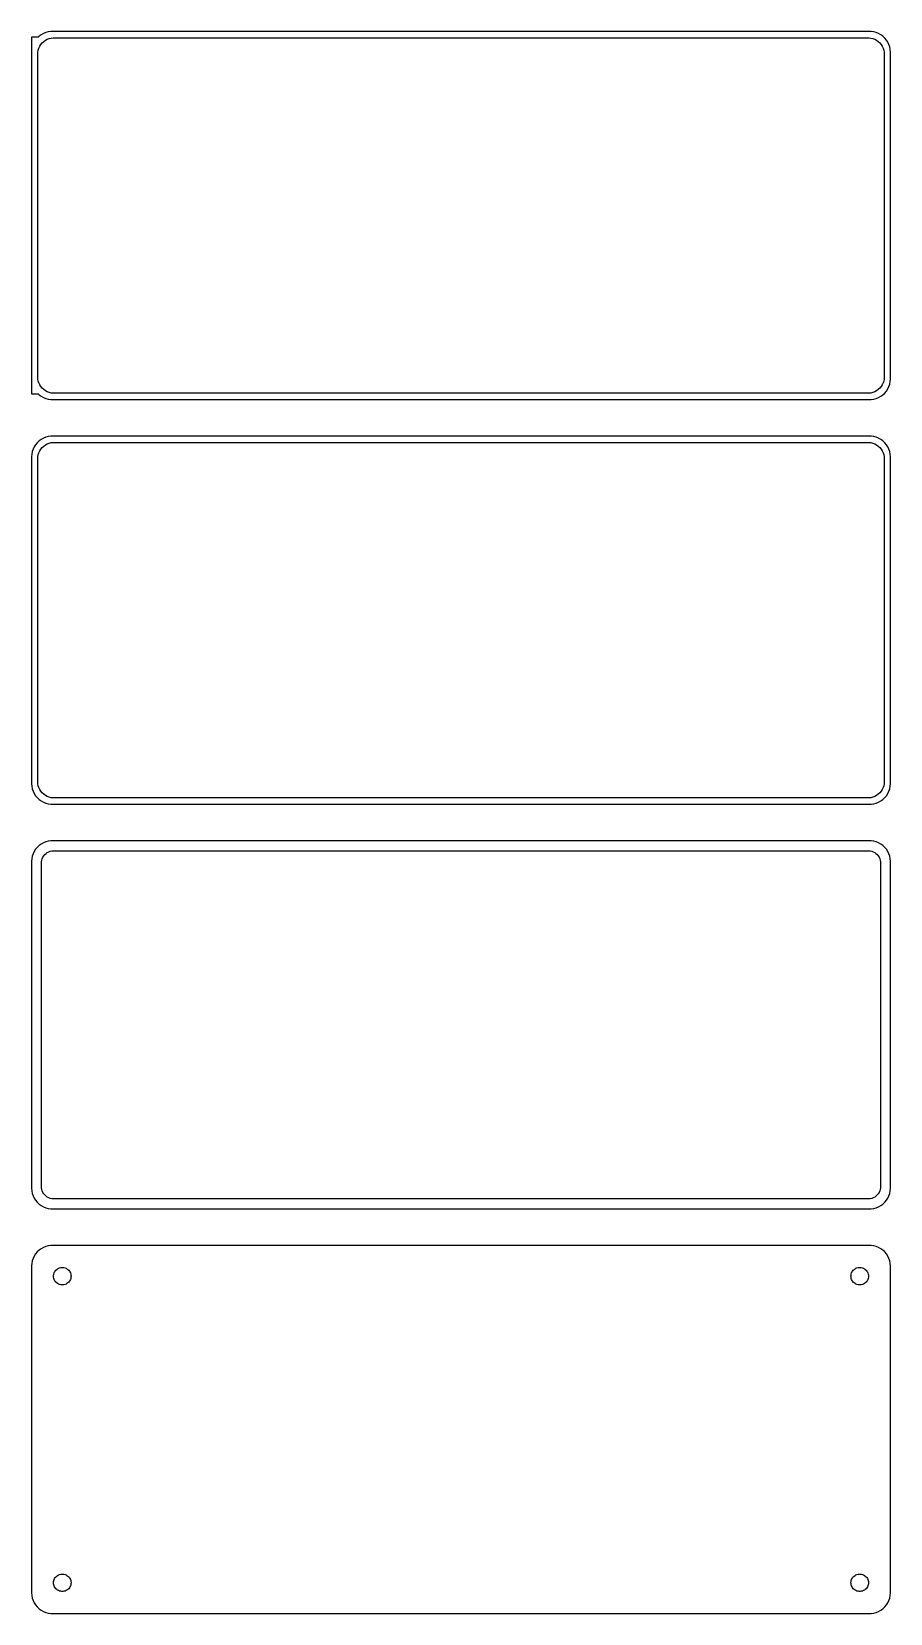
# Model space of a CAD drawing. Header units: metres. Extents: x -105 to 105, y 351 to 738.
import ezdxf

# ---------------------------------------------------------------- set-up
doc = ezdxf.new("R2010")
doc.units = ezdxf.units.M

msp = doc.modelspace()

# ---------------------------------------------------------------- linework, layer by layer
for p, q in [((-103.4, 736.653), (-105, 736.653)), ((-105, 736.653), (-105, 649.347)), ((-103.187, 736.853), (-103.4, 736.653)), ((-102.679, 737.222), (-103.187, 736.853)), ((-102.129, 737.524), (-102.679, 737.222)), ((-102.416, 735.238), (-102.05, 735.582)), ((-101.545, 737.755), (-102.129, 737.524)), ((-102.05, 735.582), (-101.643, 735.877)), ((-101.643, 735.877), (-101.203, 736.119)), ((-100.937, 737.911), (-101.545, 737.755)), ((-101.203, 736.119), (-100.736, 736.304)), ((-100.314, 737.99), (-100.937, 737.911)), ((-100.736, 736.304), (-100.25, 736.429)), ((100.314, 737.99), (-100.314, 737.99)), ((-100.25, 736.429), (-99.7512, 736.492)), ((-99.7512, 736.492), (99.7512, 736.492)), ((99.7512, 736.492), (100.25, 736.429)), ((100.25, 736.429), (100.736, 736.304)), ((100.937, 737.911), (100.314, 737.99)), ((100.736, 736.304), (101.203, 736.119)), ((101.545, 737.755), (100.937, 737.911)), ((101.203, 736.119), (101.643, 735.877)), ((102.129, 737.524), (101.545, 737.755)), ((101.643, 735.877), (102.05, 735.582)), ((102.05, 735.582), (102.416, 735.238)), ((102.679, 737.222), (102.129, 737.524)), ((103.187, 736.853), (102.679, 737.222)), ((103.645, 736.423), (103.187, 736.853)), ((104.045, 735.939), (103.645, 736.423)), ((104.382, 735.409), (104.045, 735.939)), ((104.649, 734.841), (104.382, 735.409)), ((-103.5, 732.5), (-103.468, 733.001)), ((-103.5, 653.5), (-103.5, 732.5)), ((-103.468, 733.001), (-103.374, 733.495)), ((-103.374, 733.495), (-103.219, 733.972)), ((-103.219, 733.972), (-103.005, 734.427)), ((-103.005, 734.427), (-102.736, 734.851)), ((-102.736, 734.851), (-102.416, 735.238)), ((102.416, 735.238), (102.736, 734.851)), ((102.736, 734.851), (103.005, 734.427)), ((103.005, 734.427), (103.219, 733.972)), ((103.219, 733.972), (103.374, 733.495)), ((103.374, 733.495), (103.468, 733.001)), ((103.468, 733.001), (103.5, 732.5)), ((103.5, 732.5), (103.5, 653.5)), ((104.843, 734.243), (104.649, 734.841)), ((104.961, 733.627), (104.843, 734.243)), ((105, 733), (104.961, 733.627)), ((105, 653), (105, 733)), ((-103.468, 652.999), (-103.5, 653.5)), ((-103.374, 652.505), (-103.468, 652.999)), ((-103.219, 652.028), (-103.374, 652.505)), ((-103.005, 651.573), (-103.219, 652.028)), ((-102.736, 651.149), (-103.005, 651.573)), ((-102.416, 650.762), (-102.736, 651.149)), ((-102.05, 650.418), (-102.416, 650.762)), ((-101.643, 650.123), (-102.05, 650.418)), ((102.05, 650.418), (101.643, 650.123)), ((102.416, 650.762), (102.05, 650.418)), ((102.736, 651.149), (102.416, 650.762)), ((103.005, 651.573), (102.736, 651.149)), ((103.219, 652.028), (103.005, 651.573)), ((103.374, 652.505), (103.219, 652.028)), ((103.468, 652.999), (103.374, 652.505)), ((103.5, 653.5), (103.468, 652.999)), ((104.045, 650.061), (104.382, 650.591)), ((104.382, 650.591), (104.649, 651.159)), ((104.649, 651.159), (104.843, 651.757)), ((104.843, 651.757), (104.961, 652.373)), ((104.961, 652.373), (105, 653)), ((-105, 649.347), (-103.4, 649.347)), ((-103.4, 649.347), (-103.187, 649.147)), ((-103.187, 649.147), (-102.679, 648.778)), ((-102.679, 648.778), (-102.129, 648.476)), ((-102.129, 648.476), (-101.545, 648.245)), ((-101.203, 649.881), (-101.643, 650.123)), ((-101.545, 648.245), (-100.937, 648.089)), ((-100.736, 649.696), (-101.203, 649.881)), ((-100.937, 648.089), (-100.314, 648.01)), ((-100.25, 649.571), (-100.736, 649.696)), ((-100.314, 648.01), (100.314, 648.01)), ((-99.7512, 649.508), (-100.25, 649.571)), ((99.7512, 649.508), (-99.7512, 649.508)), ((100.25, 649.571), (99.7512, 649.508)), ((100.736, 649.696), (100.25, 649.571)), ((100.314, 648.01), (100.937, 648.089)), ((101.203, 649.881), (100.736, 649.696)), ((100.937, 648.089), (101.545, 648.245)), ((101.643, 650.123), (101.203, 649.881)), ((101.545, 648.245), (102.129, 648.476)), ((102.129, 648.476), (102.679, 648.778)), ((102.679, 648.778), (103.187, 649.147)), ((103.187, 649.147), (103.645, 649.577)), ((103.645, 649.577), (104.045, 650.061)), ((-102.129, 638.524), (-102.679, 638.222)), ((-101.545, 638.755), (-102.129, 638.524)), ((-100.937, 638.911), (-101.545, 638.755)), ((-100.314, 638.99), (-100.937, 638.911)), ((100.314, 638.99), (-100.314, 638.99)), ((100.937, 638.911), (100.314, 638.99)), ((101.545, 638.755), (100.937, 638.911)), ((102.129, 638.524), (101.545, 638.755)), ((102.679, 638.222), (102.129, 638.524)), ((-104.843, 635.243), (-104.961, 634.627)), ((-104.649, 635.841), (-104.843, 635.243)), ((-104.382, 636.409), (-104.649, 635.841)), ((-104.045, 636.939), (-104.382, 636.409)), ((-103.645, 637.423), (-104.045, 636.939)), ((-103.187, 637.853), (-103.645, 637.423)), ((-103.374, 634.495), (-103.219, 634.972)), ((-103.219, 634.972), (-103.005, 635.427)), ((-102.679, 638.222), (-103.187, 637.853)), ((-103.005, 635.427), (-102.736, 635.851)), ((-102.736, 635.851), (-102.416, 636.238)), ((-102.416, 636.238), (-102.05, 636.582)), ((-102.05, 636.582), (-101.643, 636.877)), ((-101.643, 636.877), (-101.203, 637.119)), ((-101.203, 637.119), (-100.736, 637.304)), ((-100.736, 637.304), (-100.25, 637.429)), ((-100.25, 637.429), (-99.7512, 637.492)), ((-99.7512, 637.492), (99.7512, 637.492)), ((99.7512, 637.492), (100.25, 637.429)), ((100.25, 637.429), (100.736, 637.304)), ((100.736, 637.304), (101.203, 637.119)), ((101.203, 637.119), (101.643, 636.877)), ((101.643, 636.877), (102.05, 636.582)), ((102.05, 636.582), (102.416, 636.238)), ((102.416, 636.238), (102.736, 635.851)), ((103.187, 637.853), (102.679, 638.222)), ((102.736, 635.851), (103.005, 635.427)), ((103.005, 635.427), (103.219, 634.972)), ((103.645, 637.423), (103.187, 637.853)), ((103.219, 634.972), (103.374, 634.495)), ((104.045, 636.939), (103.645, 637.423)), ((104.382, 636.409), (104.045, 636.939)), ((104.649, 635.841), (104.382, 636.409)), ((104.843, 635.243), (104.649, 635.841)), ((104.961, 634.627), (104.843, 635.243)), ((-104.961, 634.627), (-105, 634)), ((-105, 634), (-105, 554)), ((-103.5, 633.5), (-103.468, 634.001)), ((-103.5, 554.5), (-103.5, 633.5)), ((-103.468, 634.001), (-103.374, 634.495)), ((103.374, 634.495), (103.468, 634.001)), ((103.468, 634.001), (103.5, 633.5)), ((103.5, 633.5), (103.5, 554.5)), ((105, 634), (104.961, 634.627)), ((105, 554), (105, 634)), ((-105, 554), (-104.961, 553.373)), ((-103.468, 553.999), (-103.5, 554.5)), ((-103.374, 553.505), (-103.468, 553.999)), ((-103.219, 553.028), (-103.374, 553.505)), ((103.374, 553.505), (103.219, 553.028)), ((103.468, 553.999), (103.374, 553.505)), ((103.5, 554.5), (103.468, 553.999)), ((104.961, 553.373), (105, 554)), ((-104.961, 553.373), (-104.843, 552.757)), ((-104.843, 552.757), (-104.649, 552.159)), ((-104.649, 552.159), (-104.382, 551.591)), ((-104.382, 551.591), (-104.045, 551.061)), ((-104.045, 551.061), (-103.645, 550.577)), ((-103.645, 550.577), (-103.187, 550.147)), ((-103.005, 552.573), (-103.219, 553.028)), ((-103.187, 550.147), (-102.679, 549.778)), ((-102.736, 552.149), (-103.005, 552.573)), ((-102.416, 551.762), (-102.736, 552.149)), ((-102.679, 549.778), (-102.129, 549.476)), ((-102.05, 551.418), (-102.416, 551.762)), ((-101.643, 551.123), (-102.05, 551.418)), ((-101.203, 550.881), (-101.643, 551.123)), ((-100.736, 550.696), (-101.203, 550.881)), ((-100.25, 550.571), (-100.736, 550.696)), ((-99.7512, 550.508), (-100.25, 550.571)), ((99.7512, 550.508), (-99.7512, 550.508)), ((100.25, 550.571), (99.7512, 550.508)), ((100.736, 550.696), (100.25, 550.571)), ((101.203, 550.881), (100.736, 550.696)), ((101.643, 551.123), (101.203, 550.881)), ((102.05, 551.418), (101.643, 551.123)), ((102.416, 551.762), (102.05, 551.418)), ((102.129, 549.476), (102.679, 549.778)), ((102.736, 552.149), (102.416, 551.762)), ((102.679, 549.778), (103.187, 550.147)), ((103.005, 552.573), (102.736, 552.149)), ((103.219, 553.028), (103.005, 552.573)), ((103.187, 550.147), (103.645, 550.577)), ((103.645, 550.577), (104.045, 551.061)), ((104.045, 551.061), (104.382, 551.591)), ((104.382, 551.591), (104.649, 552.159)), ((104.649, 552.159), (104.843, 552.757)), ((104.843, 552.757), (104.961, 553.373)), ((-102.129, 549.476), (-101.545, 549.245)), ((-101.545, 549.245), (-100.937, 549.089)), ((-100.937, 549.089), (-100.314, 549.01)), ((-100.314, 549.01), (100.314, 549.01)), ((100.314, 549.01), (100.937, 549.089)), ((100.937, 549.089), (101.545, 549.245)), ((101.545, 549.245), (102.129, 549.476)), ((-104.045, 537.939), (-104.382, 537.409)), ((-103.645, 538.423), (-104.045, 537.939)), ((-103.187, 538.853), (-103.645, 538.423)), ((-102.679, 539.222), (-103.187, 538.853)), ((-102.129, 539.524), (-102.679, 539.222)), ((-101.545, 539.755), (-102.129, 539.524)), ((-100.937, 539.911), (-101.545, 539.755)), ((-100.314, 539.99), (-100.937, 539.911)), ((100.314, 539.99), (-100.314, 539.99)), ((100.937, 539.911), (100.314, 539.99)), ((101.545, 539.755), (100.937, 539.911)), ((102.129, 539.524), (101.545, 539.755)), ((102.679, 539.222), (102.129, 539.524)), ((103.187, 538.853), (102.679, 539.222)), ((103.645, 538.423), (103.187, 538.853)), ((104.045, 537.939), (103.645, 538.423)), ((104.382, 537.409), (104.045, 537.939)), ((-104.961, 535.627), (-105, 535)), ((-105, 535), (-105, 455)), ((-104.843, 536.243), (-104.961, 535.627)), ((-104.649, 536.841), (-104.843, 536.243)), ((-104.382, 537.409), (-104.649, 536.841)), ((-102.613, 534.5), (-102.588, 534.89)), ((-102.613, 455.5), (-102.613, 534.5)), ((-102.588, 534.89), (-102.515, 535.274)), ((-102.515, 535.274), (-102.394, 535.646)), ((-102.394, 535.646), (-102.228, 536)), ((-102.228, 536), (-102.018, 536.33)), ((-102.018, 536.33), (-101.769, 536.631)), ((-101.769, 536.631), (-101.484, 536.899)), ((-101.484, 536.899), (-101.168, 537.128)), ((-101.168, 537.128), (-100.825, 537.317)), ((-100.825, 537.317), (-100.462, 537.461)), ((-100.462, 537.461), (-100.083, 537.558)), ((-100.083, 537.558), (-99.6955, 537.607)), ((-99.6955, 537.607), (99.6955, 537.607)), ((99.6955, 537.607), (100.083, 537.558)), ((100.083, 537.558), (100.462, 537.461)), ((100.462, 537.461), (100.825, 537.317)), ((100.825, 537.317), (101.168, 537.128)), ((101.168, 537.128), (101.484, 536.899)), ((101.484, 536.899), (101.769, 536.631)), ((101.769, 536.631), (102.018, 536.33)), ((102.018, 536.33), (102.228, 536)), ((102.228, 536), (102.394, 535.646)), ((102.394, 535.646), (102.515, 535.274)), ((102.515, 535.274), (102.588, 534.89)), ((102.588, 534.89), (102.613, 534.5)), ((102.613, 534.5), (102.613, 455.5)), ((104.649, 536.841), (104.382, 537.409)), ((104.843, 536.243), (104.649, 536.841)), ((104.961, 535.627), (104.843, 536.243)), ((105, 535), (104.961, 535.627)), ((105, 455), (105, 535)), ((-105, 455), (-104.961, 454.373)), ((-104.961, 454.373), (-104.843, 453.757)), ((-104.843, 453.757), (-104.649, 453.159)), ((-104.649, 453.159), (-104.382, 452.591)), ((-102.588, 455.11), (-102.613, 455.5)), ((-102.515, 454.726), (-102.588, 455.11)), ((-102.394, 454.354), (-102.515, 454.726)), ((-102.228, 454), (-102.394, 454.354)), ((-102.018, 453.67), (-102.228, 454)), ((-101.769, 453.369), (-102.018, 453.67)), ((-101.484, 453.101), (-101.769, 453.369)), ((-101.168, 452.872), (-101.484, 453.101)), ((-100.825, 452.683), (-101.168, 452.872)), ((101.168, 452.872), (100.825, 452.683)), ((101.484, 453.101), (101.168, 452.872)), ((101.769, 453.369), (101.484, 453.101)), ((102.018, 453.67), (101.769, 453.369)), ((102.228, 454), (102.018, 453.67)), ((102.394, 454.354), (102.228, 454)), ((102.515, 454.726), (102.394, 454.354)), ((102.588, 455.11), (102.515, 454.726)), ((102.613, 455.5), (102.588, 455.11)), ((104.382, 452.591), (104.649, 453.159)), ((104.649, 453.159), (104.843, 453.757)), ((104.843, 453.757), (104.961, 454.373)), ((104.961, 454.373), (105, 455)), ((-104.382, 452.591), (-104.045, 452.061)), ((-104.045, 452.061), (-103.645, 451.577)), ((-103.645, 451.577), (-103.187, 451.147)), ((-103.187, 451.147), (-102.679, 450.778)), ((-102.679, 450.778), (-102.129, 450.476)), ((-102.129, 450.476), (-101.545, 450.245)), ((-101.545, 450.245), (-100.937, 450.089)), ((-100.937, 450.089), (-100.314, 450.01)), ((-100.462, 452.539), (-100.825, 452.683)), ((-100.083, 452.442), (-100.462, 452.539)), ((-100.314, 450.01), (100.314, 450.01)), ((-99.6955, 452.393), (-100.083, 452.442)), ((99.6955, 452.393), (-99.6955, 452.393)), ((100.083, 452.442), (99.6955, 452.393)), ((100.462, 452.539), (100.083, 452.442)), ((100.314, 450.01), (100.937, 450.089)), ((100.825, 452.683), (100.462, 452.539)), ((100.937, 450.089), (101.545, 450.245)), ((101.545, 450.245), (102.129, 450.476)), ((102.129, 450.476), (102.679, 450.778)), ((102.679, 450.778), (103.187, 451.147)), ((103.187, 451.147), (103.645, 451.577)), ((103.645, 451.577), (104.045, 452.061)), ((104.045, 452.061), (104.382, 452.591)), ((-104.649, 437.841), (-104.843, 437.243)), ((-104.382, 438.409), (-104.649, 437.841)), ((-104.045, 438.939), (-104.382, 438.409)), ((-103.645, 439.423), (-104.045, 438.939)), ((-103.187, 439.853), (-103.645, 439.423)), ((-102.679, 440.222), (-103.187, 439.853)), ((-102.129, 440.524), (-102.679, 440.222)), ((-101.545, 440.755), (-102.129, 440.524)), ((-100.937, 440.911), (-101.545, 440.755)), ((-100.314, 440.99), (-100.937, 440.911)), ((100.314, 440.99), (-100.314, 440.99)), ((100.937, 440.911), (100.314, 440.99)), ((101.545, 440.755), (100.937, 440.911)), ((102.129, 440.524), (101.545, 440.755)), ((102.679, 440.222), (102.129, 440.524)), ((103.187, 439.853), (102.679, 440.222)), ((103.645, 439.423), (103.187, 439.853)), ((104.045, 438.939), (103.645, 439.423)), ((104.382, 438.409), (104.045, 438.939)), ((104.649, 437.841), (104.382, 438.409)), ((104.843, 437.243), (104.649, 437.841)), ((-104.961, 436.627), (-105, 436)), ((-105, 436), (-105, 356)), ((-104.843, 437.243), (-104.961, 436.627)), ((-99.6353, 433.5), (-99.6185, 433.768)), ((-99.6185, 433.232), (-99.6353, 433.5)), ((-99.6185, 433.768), (-99.5682, 434.031)), ((-99.5682, 434.031), (-99.4853, 434.286)), ((-99.4853, 434.286), (-99.3712, 434.529)), ((-99.3712, 434.529), (-99.2275, 434.755)), ((-99.2275, 434.755), (-99.0566, 434.962)), ((-99.0566, 434.962), (-98.8611, 435.145)), ((-98.8611, 435.145), (-98.6441, 435.303)), ((-98.6441, 435.303), (-98.4092, 435.432)), ((-98.4092, 435.432), (-98.1598, 435.531)), ((-98.1598, 435.531), (-97.9001, 435.597)), ((-97.9001, 435.597), (-97.6341, 435.631)), ((-97.6341, 435.631), (-97.3659, 435.631)), ((-97.3659, 435.631), (-97.0999, 435.597)), ((-97.0999, 435.597), (-96.8401, 435.531)), ((-96.8401, 435.531), (-96.5908, 435.432)), ((-96.5908, 435.432), (-96.3559, 435.303)), ((-96.3559, 435.303), (-96.1389, 435.145)), ((-96.1389, 435.145), (-95.9434, 434.962)), ((-95.9434, 434.962), (-95.7725, 434.755)), ((-95.7725, 434.755), (-95.6288, 434.529)), ((-95.6288, 434.529), (-95.5146, 434.286)), ((-95.5146, 434.286), (-95.4318, 434.031)), ((-95.4318, 434.031), (-95.3815, 433.768)), ((-95.3815, 433.768), (-95.3647, 433.5)), ((-95.3647, 433.5), (-95.3815, 433.232)), ((95.3647, 433.5), (95.3815, 433.768)), ((95.3815, 433.232), (95.3647, 433.5)), ((95.3815, 433.768), (95.4318, 434.031)), ((95.4318, 434.031), (95.5146, 434.286)), ((95.5146, 434.286), (95.6288, 434.529)), ((95.6288, 434.529), (95.7725, 434.755)), ((95.7725, 434.755), (95.9434, 434.962)), ((95.9434, 434.962), (96.1389, 435.145)), ((96.1389, 435.145), (96.3559, 435.303)), ((96.3559, 435.303), (96.5908, 435.432)), ((96.5908, 435.432), (96.8401, 435.531)), ((96.8401, 435.531), (97.0999, 435.597)), ((97.0999, 435.597), (97.3659, 435.631)), ((97.3659, 435.631), (97.6341, 435.631)), ((97.6341, 435.631), (97.9001, 435.597)), ((97.9001, 435.597), (98.1598, 435.531)), ((98.1598, 435.531), (98.4092, 435.432)), ((98.4092, 435.432), (98.6441, 435.303)), ((98.6441, 435.303), (98.8611, 435.145)), ((98.8611, 435.145), (99.0566, 434.962)), ((99.0566, 434.962), (99.2275, 434.755)), ((99.2275, 434.755), (99.3712, 434.529)), ((99.3712, 434.529), (99.4853, 434.286)), ((99.4853, 434.286), (99.5682, 434.031)), ((99.5682, 434.031), (99.6185, 433.768)), ((99.6185, 433.768), (99.6353, 433.5)), ((99.6353, 433.5), (99.6185, 433.232)), ((104.961, 436.627), (104.843, 437.243)), ((105, 436), (104.961, 436.627)), ((105, 356), (105, 436)), ((-99.5682, 432.969), (-99.6185, 433.232)), ((-99.4853, 432.714), (-99.5682, 432.969)), ((-99.3712, 432.471), (-99.4853, 432.714)), ((-99.2275, 432.245), (-99.3712, 432.471)), ((-99.0566, 432.038), (-99.2275, 432.245)), ((-98.8611, 431.855), (-99.0566, 432.038)), ((-98.6441, 431.697), (-98.8611, 431.855)), ((-98.4092, 431.568), (-98.6441, 431.697)), ((-98.1598, 431.469), (-98.4092, 431.568)), ((-97.9001, 431.403), (-98.1598, 431.469)), ((-97.6341, 431.369), (-97.9001, 431.403)), ((-97.3659, 431.369), (-97.6341, 431.369)), ((-97.0999, 431.403), (-97.3659, 431.369)), ((-96.8401, 431.469), (-97.0999, 431.403)), ((-96.5908, 431.568), (-96.8401, 431.469)), ((-96.3559, 431.697), (-96.5908, 431.568)), ((-96.1389, 431.855), (-96.3559, 431.697)), ((-95.9434, 432.038), (-96.1389, 431.855)), ((-95.7725, 432.245), (-95.9434, 432.038)), ((-95.6288, 432.471), (-95.7725, 432.245)), ((-95.5146, 432.714), (-95.6288, 432.471)), ((-95.4318, 432.969), (-95.5146, 432.714)), ((-95.3815, 433.232), (-95.4318, 432.969)), ((95.4318, 432.969), (95.3815, 433.232)), ((95.5146, 432.714), (95.4318, 432.969)), ((95.6288, 432.471), (95.5146, 432.714)), ((95.7725, 432.245), (95.6288, 432.471)), ((95.9434, 432.038), (95.7725, 432.245)), ((96.1389, 431.855), (95.9434, 432.038)), ((96.3559, 431.697), (96.1389, 431.855)), ((96.5908, 431.568), (96.3559, 431.697)), ((96.8401, 431.469), (96.5908, 431.568)), ((97.0999, 431.403), (96.8401, 431.469)), ((97.3659, 431.369), (97.0999, 431.403)), ((97.6341, 431.369), (97.3659, 431.369)), ((97.9001, 431.403), (97.6341, 431.369)), ((98.1598, 431.469), (97.9001, 431.403)), ((98.4092, 431.568), (98.1598, 431.469)), ((98.6441, 431.697), (98.4092, 431.568)), ((98.8611, 431.855), (98.6441, 431.697)), ((99.0566, 432.038), (98.8611, 431.855)), ((99.2275, 432.245), (99.0566, 432.038)), ((99.3712, 432.471), (99.2275, 432.245)), ((99.4853, 432.714), (99.3712, 432.471)), ((99.5682, 432.969), (99.4853, 432.714)), ((99.6185, 433.232), (99.5682, 432.969)), ((-99.2275, 359.755), (-99.0566, 359.962)), ((-99.0566, 359.962), (-98.8611, 360.145)), ((-98.8611, 360.145), (-98.6441, 360.303)), ((-98.6441, 360.303), (-98.4092, 360.432)), ((-98.4092, 360.432), (-98.1598, 360.531)), ((-98.1598, 360.531), (-97.9001, 360.597)), ((-97.9001, 360.597), (-97.6341, 360.631)), ((-97.6341, 360.631), (-97.3659, 360.631)), ((-97.3659, 360.631), (-97.0999, 360.597)), ((-97.0999, 360.597), (-96.8401, 360.531)), ((-96.8401, 360.531), (-96.5908, 360.432)), ((-96.5908, 360.432), (-96.3559, 360.303)), ((-96.3559, 360.303), (-96.1389, 360.145)), ((-96.1389, 360.145), (-95.9434, 359.962)), ((-95.9434, 359.962), (-95.7725, 359.755)), ((95.7725, 359.755), (95.9434, 359.962)), ((95.9434, 359.962), (96.1389, 360.145)), ((96.1389, 360.145), (96.3559, 360.303)), ((96.3559, 360.303), (96.5908, 360.432)), ((96.5908, 360.432), (96.8401, 360.531)), ((96.8401, 360.531), (97.0999, 360.597)), ((97.0999, 360.597), (97.3659, 360.631)), ((97.3659, 360.631), (97.6341, 360.631)), ((97.6341, 360.631), (97.9001, 360.597)), ((97.9001, 360.597), (98.1598, 360.531)), ((98.1598, 360.531), (98.4092, 360.432)), ((98.4092, 360.432), (98.6441, 360.303)), ((98.6441, 360.303), (98.8611, 360.145)), ((98.8611, 360.145), (99.0566, 359.962)), ((99.0566, 359.962), (99.2275, 359.755)), ((-99.6353, 358.5), (-99.6185, 358.768)), ((-99.6185, 358.232), (-99.6353, 358.5)), ((-99.6185, 358.768), (-99.5682, 359.031)), ((-99.5682, 357.969), (-99.6185, 358.232)), ((-99.5682, 359.031), (-99.4853, 359.286)), ((-99.4853, 357.714), (-99.5682, 357.969)), ((-99.4853, 359.286), (-99.3712, 359.529)), ((-99.3712, 357.471), (-99.4853, 357.714)), ((-99.3712, 359.529), (-99.2275, 359.755)), ((-99.2275, 357.245), (-99.3712, 357.471)), ((-99.0566, 357.038), (-99.2275, 357.245)), ((-98.8611, 356.855), (-99.0566, 357.038)), ((-98.6441, 356.697), (-98.8611, 356.855)), ((-98.4092, 356.568), (-98.6441, 356.697)), ((-98.1598, 356.469), (-98.4092, 356.568)), ((-97.9001, 356.403), (-98.1598, 356.469)), ((-97.6341, 356.369), (-97.9001, 356.403)), ((-97.3659, 356.369), (-97.6341, 356.369)), ((-97.0999, 356.403), (-97.3659, 356.369)), ((-96.8401, 356.469), (-97.0999, 356.403)), ((-96.5908, 356.568), (-96.8401, 356.469)), ((-96.3559, 356.697), (-96.5908, 356.568)), ((-96.1389, 356.855), (-96.3559, 356.697)), ((-95.9434, 357.038), (-96.1389, 356.855)), ((-95.7725, 357.245), (-95.9434, 357.038)), ((-95.7725, 359.755), (-95.6288, 359.529)), ((-95.6288, 357.471), (-95.7725, 357.245)), ((-95.6288, 359.529), (-95.5146, 359.286)), ((-95.5146, 357.714), (-95.6288, 357.471)), ((-95.5146, 359.286), (-95.4318, 359.031)), ((-95.4318, 357.969), (-95.5146, 357.714)), ((-95.4318, 359.031), (-95.3815, 358.768)), ((-95.3815, 358.232), (-95.4318, 357.969)), ((-95.3815, 358.768), (-95.3647, 358.5)), ((-95.3647, 358.5), (-95.3815, 358.232)), ((95.3647, 358.5), (95.3815, 358.768)), ((95.3815, 358.232), (95.3647, 358.5)), ((95.3815, 358.768), (95.4318, 359.031)), ((95.4318, 357.969), (95.3815, 358.232)), ((95.4318, 359.031), (95.5146, 359.286)), ((95.5146, 357.714), (95.4318, 357.969)), ((95.5146, 359.286), (95.6288, 359.529)), ((95.6288, 357.471), (95.5146, 357.714)), ((95.6288, 359.529), (95.7725, 359.755)), ((95.7725, 357.245), (95.6288, 357.471)), ((95.9434, 357.038), (95.7725, 357.245)), ((96.1389, 356.855), (95.9434, 357.038)), ((96.3559, 356.697), (96.1389, 356.855)), ((96.5908, 356.568), (96.3559, 356.697)), ((96.8401, 356.469), (96.5908, 356.568)), ((97.0999, 356.403), (96.8401, 356.469)), ((97.3659, 356.369), (97.0999, 356.403)), ((97.6341, 356.369), (97.3659, 356.369)), ((97.9001, 356.403), (97.6341, 356.369)), ((98.1598, 356.469), (97.9001, 356.403)), ((98.4092, 356.568), (98.1598, 356.469)), ((98.6441, 356.697), (98.4092, 356.568)), ((98.8611, 356.855), (98.6441, 356.697)), ((99.0566, 357.038), (98.8611, 356.855)), ((99.2275, 357.245), (99.0566, 357.038)), ((99.2275, 359.755), (99.3712, 359.529)), ((99.3712, 357.471), (99.2275, 357.245)), ((99.3712, 359.529), (99.4853, 359.286)), ((99.4853, 357.714), (99.3712, 357.471)), ((99.4853, 359.286), (99.5682, 359.031)), ((99.5682, 357.969), (99.4853, 357.714)), ((99.5682, 359.031), (99.6185, 358.768)), ((99.6185, 358.232), (99.5682, 357.969)), ((99.6185, 358.768), (99.6353, 358.5)), ((99.6353, 358.5), (99.6185, 358.232)), ((-105, 356), (-104.961, 355.373)), ((-104.961, 355.373), (-104.843, 354.757)), ((-104.843, 354.757), (-104.649, 354.159)), ((-104.649, 354.159), (-104.382, 353.591)), ((-104.382, 353.591), (-104.045, 353.061)), ((-104.045, 353.061), (-103.645, 352.577)), ((-103.645, 352.577), (-103.187, 352.147)), ((103.187, 352.147), (103.645, 352.577)), ((103.645, 352.577), (104.045, 353.061)), ((104.045, 353.061), (104.382, 353.591)), ((104.382, 353.591), (104.649, 354.159)), ((104.649, 354.159), (104.843, 354.757)), ((104.843, 354.757), (104.961, 355.373)), ((104.961, 355.373), (105, 356)), ((-103.187, 352.147), (-102.679, 351.778)), ((-102.679, 351.778), (-102.129, 351.476)), ((-102.129, 351.476), (-101.545, 351.245)), ((-101.545, 351.245), (-100.937, 351.089)), ((-100.937, 351.089), (-100.314, 351.01)), ((-100.314, 351.01), (100.314, 351.01)), ((100.314, 351.01), (100.937, 351.089)), ((100.937, 351.089), (101.545, 351.245)), ((101.545, 351.245), (102.129, 351.476)), ((102.129, 351.476), (102.679, 351.778)), ((102.679, 351.778), (103.187, 352.147))]:
    msp.add_line(p, q)

doc.saveas('drawing.dxf')
